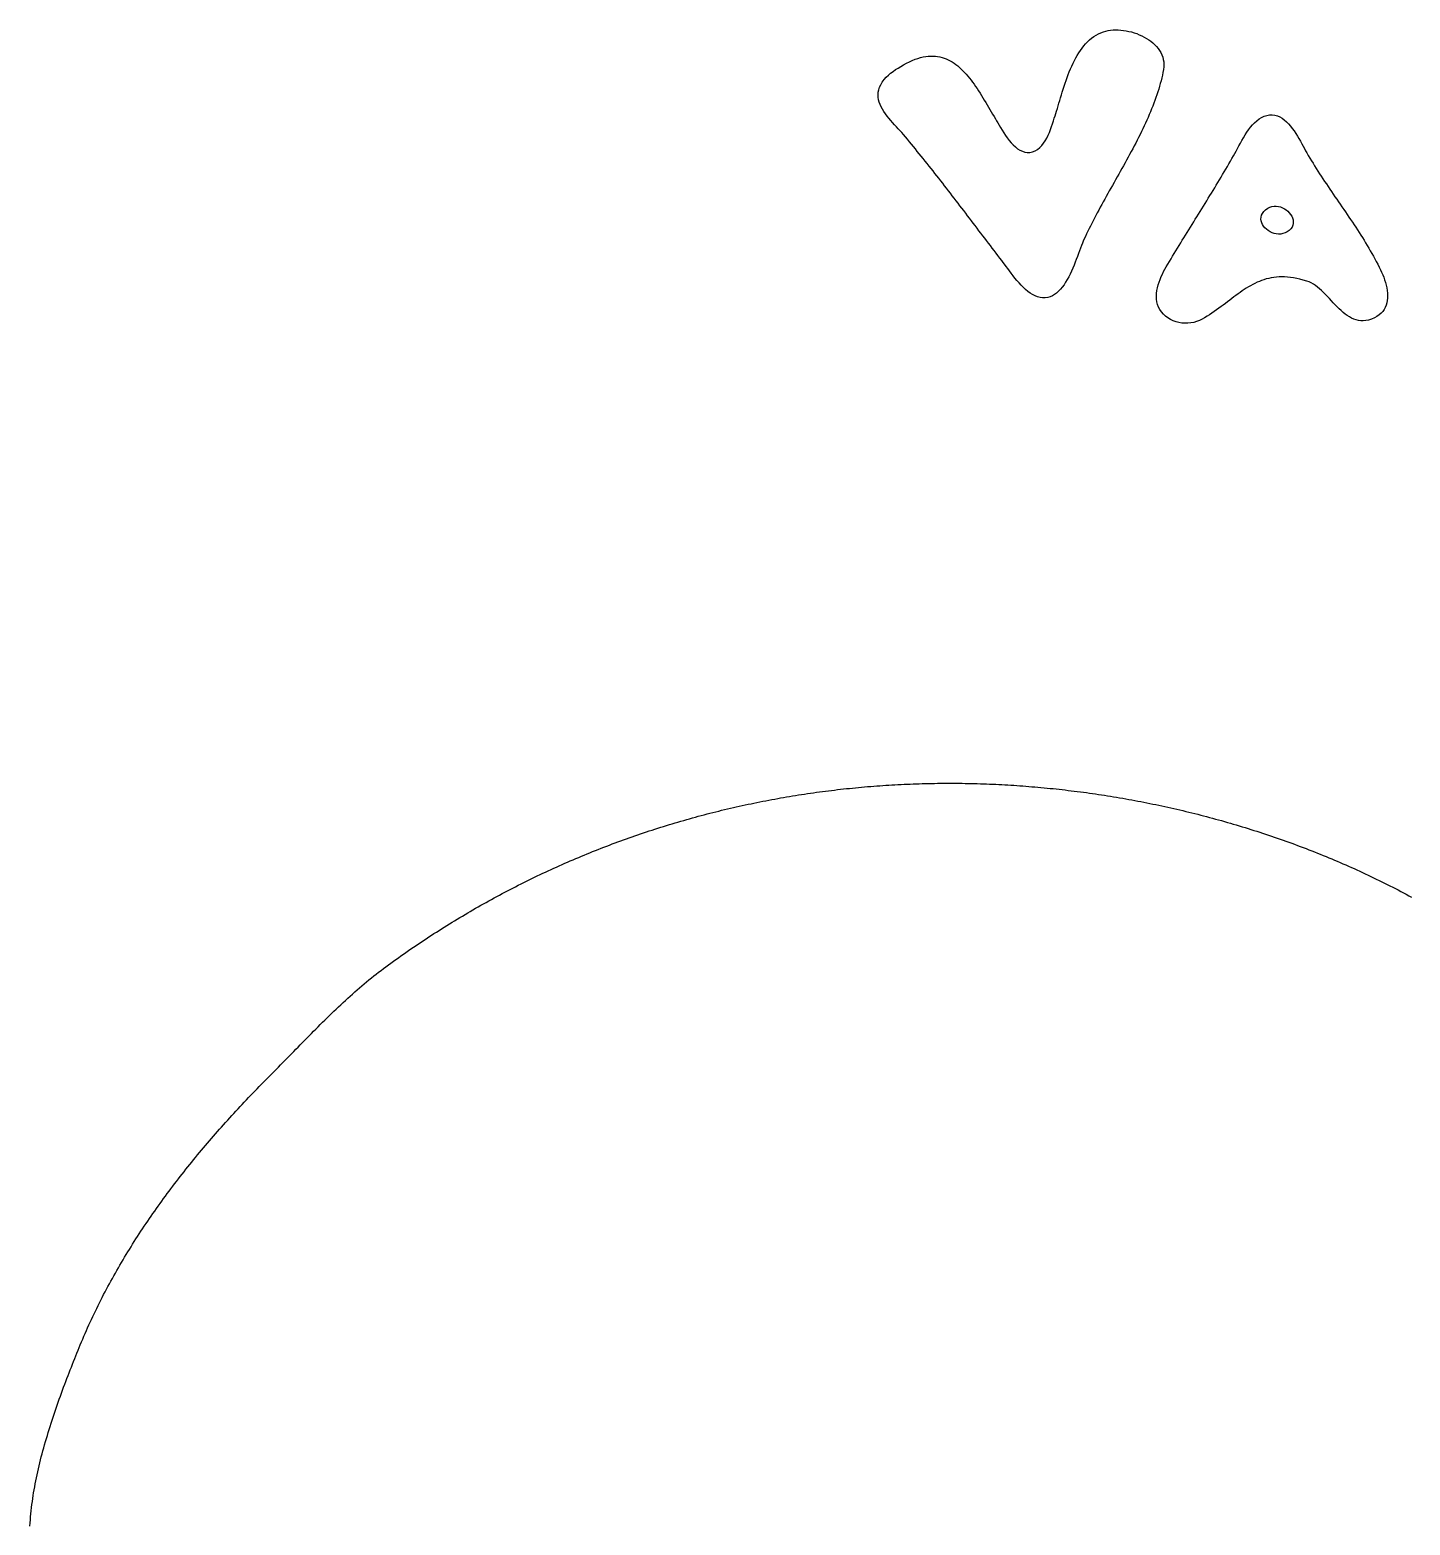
# Model space of a CAD drawing. Header units: millimetres. Extents: x 39 to 1263, y 30 to 1523.
# Drawn here: x 44.9 to 493.1, y 872.5 to 1358 of the extents above; entities that cross this region are included whole.
import ezdxf

# ---------------------------------------------------------------- set-up
doc = ezdxf.new("R2010")
doc.units = ezdxf.units.MM
doc.layers.add('0_0_0', color=3, linetype='Continuous')

msp = doc.modelspace()

# ---------------------------------------------------------------- linework, layer by layer
at = {"layer": '0_0_0'}
for points in [[(393.53, 1357.41), (394.26, 1357.62), (395.02, 1357.79), (395.81, 1357.91), (396.62, 1357.99), (397.45, 1358.02), (398.3, 1358.01), (399.15, 1357.96), (400.02, 1357.86), (400.88, 1357.73), (401.75, 1357.55), (402.62, 1357.34), (403.47, 1357.09), (404.32, 1356.8), (405.15, 1356.47), (405.96, 1356.11), (406.74, 1355.71), (407.5, 1355.28), (408.23, 1354.81), (408.92, 1354.31), (409.58, 1353.78), (410.19, 1353.21), (410.75, 1352.62), (411.27, 1351.99), (411.73, 1351.34), (412.13, 1350.65), (412.47, 1349.94), (412.74, 1349.2), (412.95, 1348.44), (413.08, 1347.64), (413.13, 1346.83), (413.11, 1345.99), (412.99, 1345.12), (412.83, 1344.22), (412.64, 1343.32), (412.43, 1342.42), (412.21, 1341.52), (411.97, 1340.61), (411.72, 1339.7), (411.45, 1338.79), (411.16, 1337.88), (410.86, 1336.96), (410.54, 1336.05), (410.22, 1335.13), (409.87, 1334.21), (409.52, 1333.29), (409.15, 1332.37), (408.77, 1331.45), (408.38, 1330.52), (407.98, 1329.6), (407.57, 1328.68), (407.15, 1327.75), (406.72, 1326.83), (406.28, 1325.9), (405.84, 1324.98), (405.38, 1324.05), (404.92, 1323.13), (404.45, 1322.2), (403.98, 1321.28), (403.5, 1320.35), (403.01, 1319.43), (402.52, 1318.51), (402.02, 1317.59), (401.53, 1316.67), (401.02, 1315.75), (400.52, 1314.83), (400.01, 1313.91), (399.5, 1313), (398.99, 1312.08), (398.48, 1311.17), (397.97, 1310.26), (397.46, 1309.35), (396.95, 1308.45), (396.44, 1307.54), (395.93, 1306.64), (395.42, 1305.74), (394.92, 1304.85), (394.42, 1303.95), (393.92, 1303.06), (393.43, 1302.17), (392.94, 1301.29), (392.46, 1300.41), (391.98, 1299.53), (391.51, 1298.65), (391.05, 1297.78), (390.59, 1296.91), (390.14, 1296.05), (389.7, 1295.19), (389.26, 1294.33), (388.84, 1293.48), (388.43, 1292.64), (388.02, 1291.79), (387.63, 1290.95), (387.24, 1290.12), (386.96, 1289.46), (386.66, 1288.74), (386.36, 1287.96), (386.05, 1287.14), (385.73, 1286.28), (385.4, 1285.38), (385.06, 1284.45), (384.7, 1283.51), (384.33, 1282.55), (383.95, 1281.58), (383.54, 1280.62), (383.12, 1279.67), (382.68, 1278.73), (382.22, 1277.81), (381.74, 1276.92), (381.23, 1276.06), (380.7, 1275.25), (380.14, 1274.49), (379.56, 1273.78), (378.95, 1273.14), (378.31, 1272.57), (377.64, 1272.08), (376.94, 1271.67), (376.21, 1271.35), (375.44, 1271.13), (374.59, 1271.01), (373.75, 1271.01), (372.92, 1271.13), (372.11, 1271.35), (371.3, 1271.67), (370.51, 1272.08), (369.73, 1272.56), (368.97, 1273.11), (368.22, 1273.73), (367.5, 1274.39), (366.79, 1275.1), (366.1, 1275.84), (365.43, 1276.61), (364.78, 1277.39), (364.15, 1278.18), (363.55, 1278.97), (362.98, 1279.74), (362.42, 1280.49), (361.9, 1281.22), (361.4, 1281.9), (360.93, 1282.54), (360.49, 1283.12), (359.87, 1283.93), (359.26, 1284.73), (358.64, 1285.54), (358.02, 1286.35), (357.4, 1287.15), (356.79, 1287.96), (356.17, 1288.77), (355.56, 1289.58), (354.94, 1290.39), (354.32, 1291.2), (353.71, 1292.01), (353.09, 1292.82), (352.47, 1293.64), (351.86, 1294.45), (351.24, 1295.26), (350.62, 1296.07), (350.01, 1296.88), (349.39, 1297.69), (348.77, 1298.51), (348.15, 1299.32), (347.54, 1300.13), (346.92, 1300.94), (346.3, 1301.75), (345.68, 1302.56), (345.06, 1303.37), (344.43, 1304.18), (343.81, 1304.99), (343.19, 1305.8), (342.56, 1306.6), (341.94, 1307.41), (341.31, 1308.21), (340.69, 1309.02), (340.06, 1309.82), (339.43, 1310.62), (338.8, 1311.43), (338.17, 1312.23), (337.54, 1313.02), (336.9, 1313.82), (336.27, 1314.62), (335.63, 1315.41), (334.99, 1316.21), (334.36, 1317), (333.72, 1317.79), (333.07, 1318.57), (332.43, 1319.36), (331.78, 1320.15), (331.14, 1320.93), (330.49, 1321.71), (329.84, 1322.49), (329.19, 1323.27), (328.53, 1324.04), (328.01, 1324.65), (327.45, 1325.27), (326.87, 1325.91), (326.27, 1326.56), (325.66, 1327.23), (325.05, 1327.91), (324.45, 1328.6), (323.85, 1329.31), (323.28, 1330.03), (322.74, 1330.76), (322.24, 1331.5), (321.77, 1332.25), (321.36, 1333.01), (321.01, 1333.78), (320.72, 1334.56), (320.5, 1335.35), (320.37, 1336.15), (320.33, 1336.95), (320.38, 1337.76), (320.53, 1338.58), (320.79, 1339.4), (321.18, 1340.23), (321.68, 1341.07), (322.29, 1341.87), (322.95, 1342.62), (323.66, 1343.31), (324.4, 1343.95), (325.19, 1344.54), (326, 1345.11), (326.83, 1345.64), (327.68, 1346.16), (328.55, 1346.66), (329.53, 1347.2), (330.49, 1347.69), (331.43, 1348.11), (332.35, 1348.47), (333.24, 1348.78), (334.11, 1349.04), (334.97, 1349.24), (335.8, 1349.38), (336.61, 1349.48), (337.4, 1349.53), (338.17, 1349.53), (338.93, 1349.48), (339.67, 1349.39), (340.39, 1349.26), (341.09, 1349.08), (341.78, 1348.86), (342.45, 1348.61), (343.11, 1348.31), (343.75, 1347.98), (344.38, 1347.62), (344.99, 1347.22), (345.59, 1346.79), (346.18, 1346.33), (346.76, 1345.84), (347.33, 1345.32), (347.88, 1344.78), (348.43, 1344.21), (348.96, 1343.62), (349.49, 1343), (350.01, 1342.37), (350.52, 1341.72), (351.02, 1341.05), (351.51, 1340.36), (352, 1339.66), (352.48, 1338.95), (352.96, 1338.22), (353.43, 1337.48), (353.89, 1336.74), (354.36, 1335.99), (354.82, 1335.23), (355.27, 1334.47), (355.73, 1333.7), (356.18, 1332.93), (356.63, 1332.16), (357.08, 1331.4), (357.53, 1330.63), (357.98, 1329.87), (358.43, 1329.12), (358.8, 1328.5), (359.2, 1327.81), (359.63, 1327.07), (360.1, 1326.28), (360.59, 1325.46), (361.12, 1324.62), (361.68, 1323.78), (362.27, 1322.95), (362.89, 1322.15), (363.54, 1321.38), (364.21, 1320.66), (364.91, 1320.01), (365.64, 1319.44), (366.39, 1318.96), (367.17, 1318.59), (367.96, 1318.33), (368.78, 1318.21), (369.63, 1318.24), (370.49, 1318.43), (371.33, 1318.77), (372.11, 1319.23), (372.82, 1319.81), (373.47, 1320.47), (374.06, 1321.22), (374.6, 1322.04), (375.1, 1322.91), (375.54, 1323.81), (375.95, 1324.75), (376.32, 1325.69), (376.66, 1326.64), (376.97, 1327.57), (377.26, 1328.47), (377.53, 1329.32), (377.79, 1330.12), (378.04, 1330.89), (378.29, 1331.68), (378.54, 1332.5), (378.79, 1333.35), (379.05, 1334.21), (379.31, 1335.1), (379.58, 1336), (379.85, 1336.92), (380.14, 1337.84), (380.43, 1338.78), (380.73, 1339.72), (381.05, 1340.67), (381.37, 1341.62), (381.71, 1342.56), (382.06, 1343.5), (382.43, 1344.44), (382.81, 1345.36), (383.21, 1346.27), (383.63, 1347.17), (384.07, 1348.05), (384.52, 1348.91), (385, 1349.75), (385.5, 1350.56), (386.02, 1351.35), (386.56, 1352.1), (387.13, 1352.82), (387.73, 1353.51), (388.35, 1354.16), (389, 1354.77), (389.68, 1355.33), (390.39, 1355.85), (391.12, 1356.32), (391.89, 1356.74), (392.7, 1357.1), (393.53, 1357.41)], [(446.55, 1330.24), (447.45, 1330.41), (448.33, 1330.43), (449.17, 1330.32), (449.98, 1330.1), (450.76, 1329.76), (451.51, 1329.33), (452.23, 1328.8), (452.93, 1328.2), (453.59, 1327.54), (454.22, 1326.81), (454.83, 1326.04), (455.41, 1325.24), (455.97, 1324.4), (456.5, 1323.56), (457, 1322.71), (457.48, 1321.87), (457.94, 1321.04), (458.37, 1320.24), (458.78, 1319.48), (459.16, 1318.77), (459.53, 1318.12), (460.03, 1317.26), (460.53, 1316.4), (461.04, 1315.55), (461.56, 1314.7), (462.09, 1313.85), (462.62, 1313.01), (463.15, 1312.17), (463.69, 1311.33), (464.24, 1310.49), (464.78, 1309.66), (465.34, 1308.83), (465.89, 1308), (466.45, 1307.17), (467.01, 1306.34), (467.57, 1305.51), (468.14, 1304.69), (468.7, 1303.86), (469.27, 1303.03), (469.83, 1302.21), (470.4, 1301.38), (470.97, 1300.56), (471.53, 1299.73), (472.1, 1298.91), (472.66, 1298.08), (473.22, 1297.25), (473.78, 1296.42), (474.34, 1295.59), (474.89, 1294.76), (475.44, 1293.92), (475.99, 1293.08), (476.53, 1292.24), (477.07, 1291.4), (477.6, 1290.56), (478.13, 1289.71), (478.65, 1288.86), (479.16, 1288), (479.67, 1287.14), (480.17, 1286.28), (480.66, 1285.41), (481.15, 1284.54), (481.63, 1283.67), (482.1, 1282.79), (482.56, 1281.91), (483.01, 1281.02), (483.45, 1280.12), (483.82, 1279.32), (484.18, 1278.5), (484.51, 1277.67), (484.81, 1276.82), (485.08, 1275.97), (485.3, 1275.12), (485.49, 1274.27), (485.64, 1273.42), (485.73, 1272.58), (485.77, 1271.75), (485.75, 1270.94), (485.67, 1270.15), (485.52, 1269.38), (485.31, 1268.63), (485.02, 1267.92), (484.65, 1267.25), (484.2, 1266.61), (483.66, 1266.01), (483.03, 1265.46), (482.31, 1264.96), (481.48, 1264.51), (480.56, 1264.12), (479.53, 1263.79), (478.68, 1263.61), (477.86, 1263.53), (477.06, 1263.54), (476.28, 1263.64), (475.53, 1263.82), (474.79, 1264.07), (474.07, 1264.4), (473.37, 1264.79), (472.69, 1265.23), (472.01, 1265.73), (471.35, 1266.27), (470.7, 1266.85), (470.05, 1267.46), (469.42, 1268.09), (468.78, 1268.75), (468.15, 1269.42), (467.52, 1270.09), (466.9, 1270.77), (466.27, 1271.44), (465.63, 1272.1), (465, 1272.74), (464.35, 1273.36), (463.7, 1273.94), (463.04, 1274.49), (462.37, 1275), (461.68, 1275.45), (460.98, 1275.86), (460.26, 1276.2), (459.53, 1276.47), (458.4, 1276.8), (457.31, 1277.09), (456.26, 1277.33), (455.23, 1277.52), (454.23, 1277.66), (453.27, 1277.76), (452.33, 1277.82), (451.41, 1277.83), (450.52, 1277.81), (449.65, 1277.74), (448.81, 1277.64), (447.98, 1277.51), (447.18, 1277.34), (446.39, 1277.14), (445.62, 1276.91), (444.87, 1276.65), (444.13, 1276.36), (443.4, 1276.05), (442.68, 1275.71), (441.98, 1275.35), (441.28, 1274.96), (440.59, 1274.56), (439.9, 1274.13), (439.23, 1273.69), (438.55, 1273.24), (437.88, 1272.77), (437.21, 1272.28), (436.53, 1271.79), (435.86, 1271.29), (435.18, 1270.78), (434.5, 1270.26), (433.82, 1269.73), (433.12, 1269.21), (432.42, 1268.68), (431.71, 1268.15), (430.99, 1267.62), (430.26, 1267.09), (429.51, 1266.57), (428.75, 1266.05), (427.97, 1265.54), (427.17, 1265.04), (426.36, 1264.54), (425.53, 1264.06), (424.67, 1263.63), (423.77, 1263.29), (422.84, 1263.03), (421.89, 1262.86), (420.92, 1262.77), (419.95, 1262.76), (418.99, 1262.84), (418.03, 1263), (417.09, 1263.25), (416.18, 1263.57), (415.3, 1263.98), (414.47, 1264.47), (413.69, 1265.04), (412.97, 1265.69), (412.32, 1266.42), (411.8, 1267.19), (411.38, 1268), (411.08, 1268.84), (410.87, 1269.71), (410.75, 1270.6), (410.72, 1271.51), (410.76, 1272.42), (410.88, 1273.35), (411.05, 1274.28), (411.29, 1275.2), (411.57, 1276.12), (411.9, 1277.02), (412.26, 1277.9), (412.65, 1278.75), (413.06, 1279.58), (413.48, 1280.37), (413.91, 1281.12), (414.43, 1281.98), (414.94, 1282.84), (415.46, 1283.7), (415.97, 1284.56), (416.49, 1285.41), (417.02, 1286.27), (417.54, 1287.13), (418.06, 1287.98), (418.59, 1288.84), (419.11, 1289.69), (419.64, 1290.54), (420.16, 1291.4), (420.69, 1292.25), (421.22, 1293.1), (421.75, 1293.96), (422.28, 1294.81), (422.81, 1295.66), (423.34, 1296.51), (423.86, 1297.36), (424.39, 1298.22), (424.92, 1299.07), (425.45, 1299.92), (425.98, 1300.77), (426.5, 1301.63), (427.03, 1302.48), (427.55, 1303.34), (428.08, 1304.19), (428.6, 1305.05), (429.12, 1305.9), (429.64, 1306.76), (430.16, 1307.62), (430.68, 1308.48), (431.2, 1309.34), (431.71, 1310.2), (432.22, 1311.06), (432.73, 1311.92), (433.24, 1312.78), (433.75, 1313.65), (434.25, 1314.51), (434.75, 1315.38), (435.25, 1316.25), (435.75, 1317.12), (436.16, 1317.86), (436.59, 1318.66), (437.03, 1319.49), (437.48, 1320.35), (437.96, 1321.24), (438.45, 1322.13), (438.97, 1323.02), (439.51, 1323.91), (440.07, 1324.78), (440.66, 1325.62), (441.28, 1326.43), (441.93, 1327.19), (442.61, 1327.89), (443.32, 1328.53), (444.07, 1329.1), (444.86, 1329.58), (445.68, 1329.96), (446.55, 1330.24)], [(446.88, 1300.09), (447.55, 1300.43), (448.24, 1300.66), (448.94, 1300.77), (449.63, 1300.78), (450.32, 1300.7), (451, 1300.53), (451.65, 1300.27), (452.27, 1299.95), (452.86, 1299.56), (453.39, 1299.12), (453.87, 1298.63), (454.29, 1298.1), (454.64, 1297.54), (454.9, 1296.96), (455.08, 1296.36), (455.16, 1295.76), (455.14, 1295.16), (455.01, 1294.56), (454.76, 1293.99), (454.38, 1293.44), (453.87, 1292.93), (453.21, 1292.45), (452.52, 1292.1), (451.81, 1291.86), (451.09, 1291.73), (450.36, 1291.71), (449.64, 1291.77), (448.94, 1291.93), (448.26, 1292.17), (447.62, 1292.47), (447.01, 1292.84), (446.46, 1293.27), (445.96, 1293.75), (445.53, 1294.27), (445.18, 1294.82), (444.91, 1295.4), (444.74, 1296), (444.67, 1296.61), (444.71, 1297.23), (444.87, 1297.84), (445.16, 1298.44), (445.58, 1299.02), (446.15, 1299.57), (446.88, 1300.09)], [(44.9, 872.18), (44.97, 873.18), (45.05, 874.17), (45.14, 875.17), (45.23, 876.16), (45.34, 877.16), (45.45, 878.15), (45.57, 879.14), (45.69, 880.13), (45.83, 881.12), (45.97, 882.06), (46.12, 883.01), (46.28, 883.96), (46.45, 884.91), (46.63, 885.87), (46.82, 886.83), (47.01, 887.8), (47.22, 888.77), (47.43, 889.74), (47.65, 890.71), (47.88, 891.69), (48.12, 892.67), (48.36, 893.66), (48.61, 894.64), (48.87, 895.63), (49.14, 896.61), (49.41, 897.6), (49.69, 898.59), (49.97, 899.58), (50.26, 900.58), (50.56, 901.57), (50.86, 902.56), (51.16, 903.55), (51.47, 904.54), (51.79, 905.53), (52.11, 906.52), (52.43, 907.5), (52.76, 908.49), (53.09, 909.47), (53.43, 910.45), (53.77, 911.43), (54.11, 912.41), (54.45, 913.38), (54.8, 914.35), (55.15, 915.32), (55.5, 916.28), (55.86, 917.24), (56.21, 918.2), (56.57, 919.15), (56.93, 920.09), (57.29, 921.03), (57.65, 921.97), (58.01, 922.9), (58.37, 923.82), (58.73, 924.74), (59.09, 925.66), (59.45, 926.56), (59.81, 927.46), (60.17, 928.36), (60.53, 929.24), (60.88, 930.12), (61.26, 931.05), (61.65, 931.97), (62.04, 932.89), (62.43, 933.81), (62.83, 934.73), (63.23, 935.64), (63.63, 936.55), (64.05, 937.46), (64.46, 938.37), (64.88, 939.28), (65.3, 940.18), (65.73, 941.08), (66.16, 941.98), (66.6, 942.87), (67.04, 943.77), (67.49, 944.66), (67.93, 945.55), (68.39, 946.44), (68.84, 947.32), (69.3, 948.2), (69.77, 949.08), (70.24, 949.96), (70.71, 950.84), (71.19, 951.71), (71.67, 952.58), (72.15, 953.45), (72.64, 954.32), (73.13, 955.18), (73.63, 956.04), (74.13, 956.9), (74.63, 957.76), (75.14, 958.62), (75.65, 959.47), (76.16, 960.32), (76.68, 961.17), (77.2, 962.02), (77.73, 962.86), (78.25, 963.71), (78.79, 964.55), (79.32, 965.39), (79.86, 966.22), (80.4, 967.06), (80.95, 967.89), (81.49, 968.72), (82.05, 969.55), (82.6, 970.37), (83.16, 971.2), (83.72, 972.02), (84.29, 972.84), (84.85, 973.66), (85.42, 974.47), (86, 975.28), (86.57, 976.1), (87.15, 976.9), (87.74, 977.71), (88.32, 978.52), (88.91, 979.32), (89.5, 980.12), (90.1, 980.92), (90.7, 981.72), (91.3, 982.51), (91.9, 983.31), (92.5, 984.1), (93.11, 984.89), (93.72, 985.67), (94.34, 986.46), (94.95, 987.24), (95.57, 988.02), (96.19, 988.8), (96.82, 989.58), (97.44, 990.35), (98.07, 991.13), (98.71, 991.9), (99.34, 992.67), (99.98, 993.43), (100.61, 994.2), (101.26, 994.96), (101.9, 995.73), (102.54, 996.49), (103.19, 997.24), (103.84, 998), (104.5, 998.75), (105.15, 999.51), (105.81, 1000.26), (106.47, 1001), (107.13, 1001.75), (107.79, 1002.5), (108.45, 1003.24), (109.12, 1003.98), (109.79, 1004.72), (110.46, 1005.46), (111.13, 1006.19), (111.81, 1006.92), (112.48, 1007.66), (113.16, 1008.39), (113.84, 1009.11), (114.52, 1009.84), (115.21, 1010.56), (115.89, 1011.29), (116.58, 1012.01), (117.27, 1012.73), (117.96, 1013.44), (118.65, 1014.16), (119.34, 1014.87), (120.04, 1015.59), (120.73, 1016.3), (121.43, 1017.01), (122.13, 1017.71), (122.83, 1018.42), (123.53, 1019.12), (124.23, 1019.82), (124.93, 1020.52), (125.62, 1021.23), (126.32, 1021.94), (127.03, 1022.65), (127.73, 1023.36), (128.43, 1024.08), (129.14, 1024.81), (129.85, 1025.53), (130.56, 1026.25), (131.27, 1026.98), (131.98, 1027.71), (132.69, 1028.44), (133.41, 1029.17), (134.13, 1029.91), (134.85, 1030.64), (135.57, 1031.37), (136.29, 1032.1), (137.02, 1032.84), (137.74, 1033.57), (138.47, 1034.3), (139.2, 1035.03), (139.93, 1035.75), (140.67, 1036.48), (141.4, 1037.2), (142.14, 1037.92), (142.88, 1038.64), (143.62, 1039.36), (144.36, 1040.07), (145.11, 1040.78), (145.86, 1041.48), (146.61, 1042.18), (147.36, 1042.88), (148.11, 1043.57), (148.87, 1044.26), (149.63, 1044.94), (150.39, 1045.62), (151.15, 1046.29), (151.92, 1046.95), (152.69, 1047.61), (153.46, 1048.26), (154.23, 1048.91), (155, 1049.55), (155.78, 1050.18), (156.56, 1050.8), (157.34, 1051.41), (158.13, 1052.02), (158.91, 1052.62), (159.7, 1053.21), (160.51, 1053.8), (161.31, 1054.39), (162.12, 1054.98), (162.93, 1055.57), (163.74, 1056.15), (164.55, 1056.73), (165.37, 1057.3), (166.18, 1057.88), (167, 1058.45), (167.82, 1059.02), (168.64, 1059.58), (169.46, 1060.14), (170.29, 1060.7), (171.11, 1061.26), (171.94, 1061.81), (172.76, 1062.36), (173.59, 1062.91), (174.42, 1063.46), (175.26, 1064), (176.09, 1064.54), (176.93, 1065.07), (177.76, 1065.61), (178.6, 1066.14), (179.44, 1066.66), (180.28, 1067.19), (181.12, 1067.71), (181.97, 1068.23), (182.81, 1068.74), (183.66, 1069.26), (184.51, 1069.77), (185.36, 1070.27), (186.21, 1070.78), (187.06, 1071.28), (187.91, 1071.78), (188.77, 1072.27), (189.62, 1072.77), (190.48, 1073.25), (191.34, 1073.74), (192.2, 1074.23), (193.06, 1074.71), (193.92, 1075.18), (194.79, 1075.66), (195.65, 1076.13), (196.52, 1076.6), (197.39, 1077.07), (198.26, 1077.53), (199.13, 1077.99), (200, 1078.45), (200.87, 1078.9), (201.75, 1079.35), (202.62, 1079.8), (203.5, 1080.25), (204.38, 1080.69), (205.26, 1081.13), (206.14, 1081.57), (207.02, 1082), (207.9, 1082.43), (208.79, 1082.86), (209.67, 1083.29), (210.56, 1083.71), (211.45, 1084.13), (212.34, 1084.55), (213.23, 1084.96), (214.12, 1085.37), (215.01, 1085.78), (215.91, 1086.18), (216.8, 1086.58), (217.7, 1086.98), (218.59, 1087.38), (219.49, 1087.77), (220.39, 1088.16), (221.29, 1088.55), (222.19, 1088.93), (223.1, 1089.31), (224, 1089.69), (224.91, 1090.07), (225.81, 1090.44), (226.72, 1090.81), (227.63, 1091.18), (228.54, 1091.54), (229.45, 1091.9), (230.36, 1092.26), (231.27, 1092.61), (232.19, 1092.96), (233.1, 1093.31), (234.02, 1093.66), (234.93, 1094), (235.85, 1094.34), (236.77, 1094.68), (237.69, 1095.01), (238.61, 1095.34), (239.53, 1095.67), (240.46, 1096), (241.38, 1096.32), (242.31, 1096.64), (243.23, 1096.95), (244.16, 1097.27), (245.09, 1097.58), (246.01, 1097.88), (246.94, 1098.19), (247.87, 1098.49), (248.81, 1098.79), (249.74, 1099.08), (250.67, 1099.37), (251.61, 1099.66), (252.54, 1099.95), (253.48, 1100.23), (254.41, 1100.51), (255.35, 1100.79), (256.29, 1101.06), (257.23, 1101.34), (258.17, 1101.6), (259.11, 1101.87), (260.06, 1102.13), (261, 1102.39), (261.94, 1102.65), (262.89, 1102.9), (263.83, 1103.15), (264.78, 1103.4), (265.73, 1103.64), (266.68, 1103.88), (267.62, 1104.12), (268.57, 1104.36), (269.52, 1104.59), (270.48, 1104.82), (271.43, 1105.05), (272.38, 1105.27), (273.33, 1105.49), (274.29, 1105.71), (275.24, 1105.92), (276.2, 1106.13), (277.16, 1106.34), (278.11, 1106.55), (279.07, 1106.75), (280.03, 1106.95), (280.99, 1107.14), (281.95, 1107.34), (282.91, 1107.53), (283.87, 1107.72), (284.84, 1107.9), (285.8, 1108.08), (286.76, 1108.26), (287.73, 1108.43), (288.69, 1108.61), (289.66, 1108.78), (290.62, 1108.94), (291.59, 1109.1), (292.56, 1109.26), (293.53, 1109.42), (294.5, 1109.58), (295.47, 1109.73), (296.44, 1109.87), (297.41, 1110.02), (298.38, 1110.16), (299.35, 1110.3), (300.32, 1110.44), (301.3, 1110.57), (302.27, 1110.7), (303.24, 1110.82), (304.22, 1110.95), (305.2, 1111.07), (306.17, 1111.19), (307.15, 1111.3), (308.13, 1111.41), (309.1, 1111.52), (310.08, 1111.63), (311.06, 1111.73), (312.04, 1111.83), (313.02, 1111.92), (314, 1112.02), (314.98, 1112.11), (315.96, 1112.19), (316.94, 1112.28), (317.92, 1112.36), (318.91, 1112.44), (319.89, 1112.51), (320.87, 1112.58), (321.86, 1112.65), (322.84, 1112.72), (323.83, 1112.78), (324.81, 1112.84), (325.8, 1112.9), (326.79, 1112.95), (327.77, 1113), (328.76, 1113.05), (329.75, 1113.09), (330.73, 1113.13), (331.72, 1113.17), (332.71, 1113.21), (333.7, 1113.24), (334.69, 1113.27), (335.68, 1113.29), (336.67, 1113.32), (337.66, 1113.34), (338.65, 1113.35), (339.64, 1113.37), (340.63, 1113.38), (341.62, 1113.38), (342.62, 1113.39), (343.61, 1113.39), (344.6, 1113.39), (345.59, 1113.38), (346.59, 1113.37), (347.58, 1113.36), (348.58, 1113.35), (349.57, 1113.33), (350.56, 1113.31), (351.56, 1113.29), (352.55, 1113.26), (353.55, 1113.23), (354.54, 1113.2), (355.54, 1113.16), (356.54, 1113.12), (357.53, 1113.08), (358.51, 1113.04), (359.49, 1112.99), (360.47, 1112.94), (361.45, 1112.89), (362.43, 1112.83), (363.41, 1112.77), (364.39, 1112.71), (365.37, 1112.64), (366.35, 1112.58), (367.33, 1112.5), (368.32, 1112.43), (369.3, 1112.35), (370.28, 1112.27), (371.26, 1112.19), (372.24, 1112.11), (373.23, 1112.02), (374.21, 1111.93), (375.19, 1111.83), (376.17, 1111.73), (377.16, 1111.63), (378.14, 1111.53), (379.12, 1111.42), (380.11, 1111.31), (381.09, 1111.2), (382.07, 1111.08), (383.06, 1110.97), (384.04, 1110.84), (385.02, 1110.72), (386.01, 1110.59), (386.99, 1110.46), (387.97, 1110.33), (388.95, 1110.19), (389.94, 1110.05), (390.92, 1109.91), (391.9, 1109.77), (392.88, 1109.62), (393.87, 1109.47), (394.85, 1109.31), (395.83, 1109.16), (396.81, 1109), (397.79, 1108.83), (398.77, 1108.67), (399.75, 1108.5), (400.73, 1108.33), (401.71, 1108.15), (402.69, 1107.97), (403.67, 1107.79), (404.65, 1107.61), (405.63, 1107.42), (406.61, 1107.23), (407.58, 1107.04), (408.56, 1106.84), (409.54, 1106.64), (410.51, 1106.44), (411.49, 1106.24), (412.46, 1106.03), (413.44, 1105.82), (414.41, 1105.6), (415.39, 1105.39), (416.36, 1105.17), (417.33, 1104.94), (418.3, 1104.72), (419.27, 1104.49), (420.25, 1104.26), (421.22, 1104.02), (422.18, 1103.78), (423.15, 1103.54), (424.12, 1103.3), (425.09, 1103.05), (426.05, 1102.8), (427.02, 1102.55), (427.99, 1102.29), (428.95, 1102.03), (429.91, 1101.77), (430.88, 1101.51), (431.84, 1101.24), (432.8, 1100.97), (433.76, 1100.69), (434.72, 1100.42), (435.68, 1100.14), (436.63, 1099.85), (437.59, 1099.57), (438.55, 1099.28), (439.5, 1098.99), (440.45, 1098.69), (441.41, 1098.39), (442.36, 1098.09), (443.31, 1097.79), (444.26, 1097.48), (445.21, 1097.17), (446.15, 1096.86), (447.1, 1096.54), (448.05, 1096.22), (448.99, 1095.9), (449.93, 1095.58), (450.88, 1095.25), (451.82, 1094.92), (452.76, 1094.58), (453.69, 1094.24), (454.63, 1093.9), (455.57, 1093.56), (456.5, 1093.21), (457.44, 1092.86), (458.37, 1092.51), (459.3, 1092.16), (460.23, 1091.8), (461.16, 1091.44), (462.08, 1091.07), (463.01, 1090.7), (463.93, 1090.33), (464.86, 1089.96), (465.78, 1089.58), (466.7, 1089.2), (467.62, 1088.82), (468.53, 1088.43), (469.45, 1088.05), (470.36, 1087.65), (471.28, 1087.26), (472.19, 1086.86), (473.1, 1086.46), (474.01, 1086.06), (474.91, 1085.65), (475.82, 1085.24), (476.72, 1084.83), (477.62, 1084.41), (478.52, 1083.99), (479.42, 1083.57), (480.32, 1083.14), (481.21, 1082.71), (482.11, 1082.28), (483, 1081.85), (483.89, 1081.41), (484.78, 1080.97), (485.66, 1080.53), (486.55, 1080.08), (487.43, 1079.63), (488.31, 1079.18), (489.19, 1078.72), (490.07, 1078.26), (490.94, 1077.8), (491.82, 1077.33), (492.69, 1076.87), (493.56, 1076.39)]]:
    msp.add_lwpolyline(points, dxfattribs=at)

doc.saveas('drawing.dxf')
